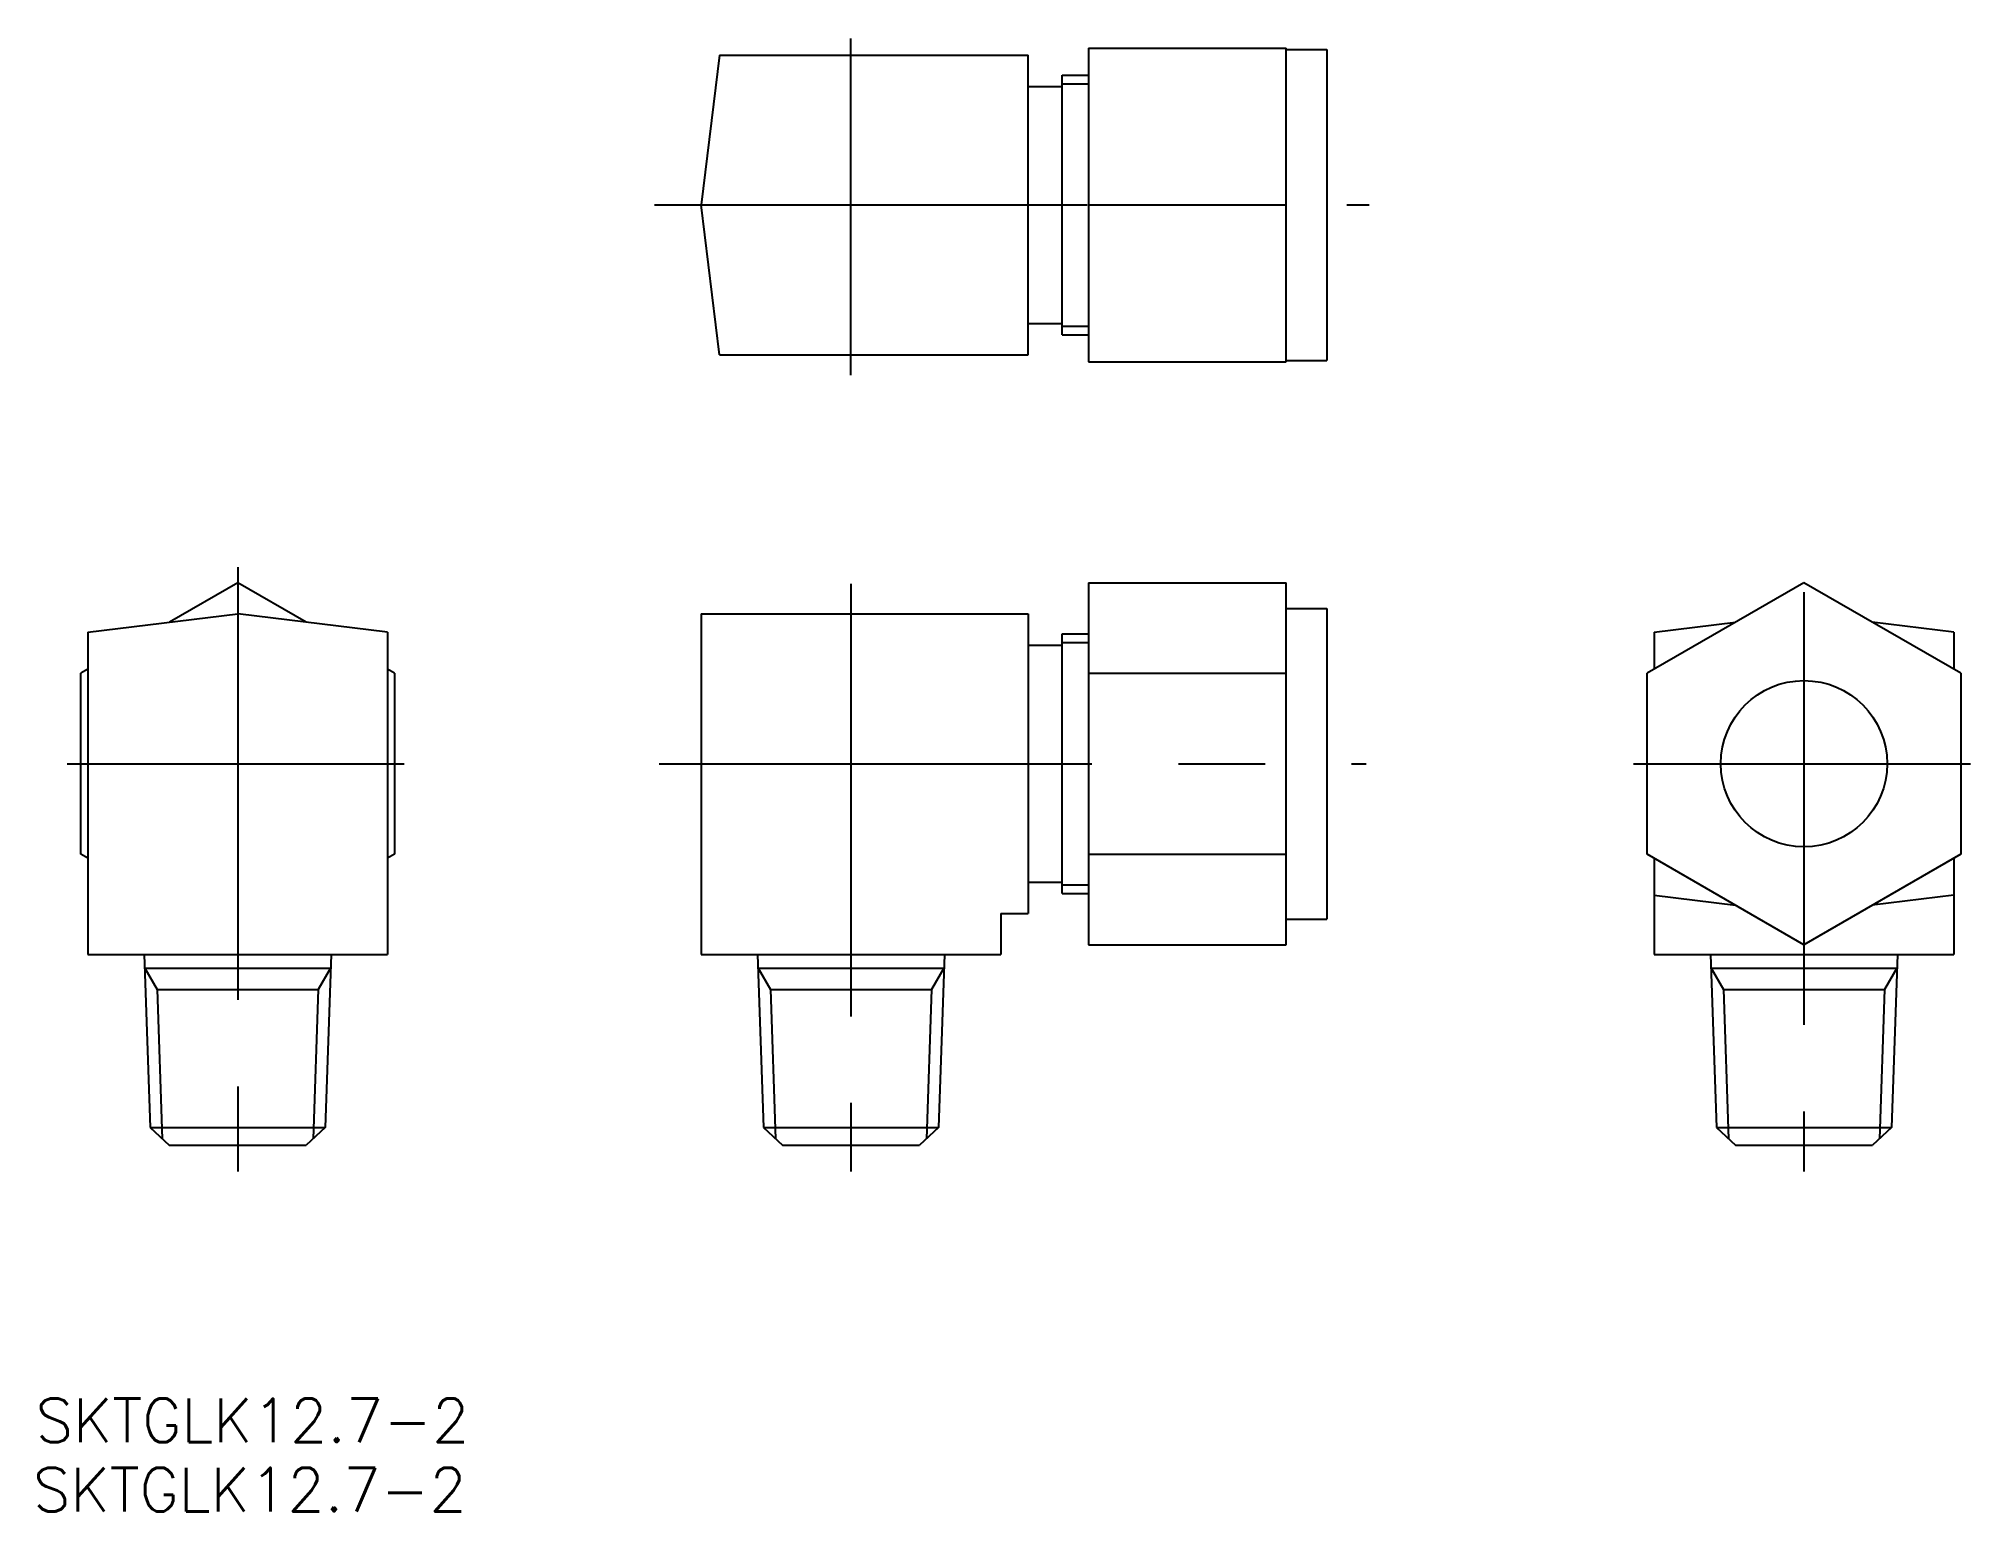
# Model space of a CAD drawing. Extents: x -60 to 82, y -33 to 75.
import ezdxf

# ---------------------------------------------------------------- set-up
doc = ezdxf.new("R2010")
doc.units = 0
doc.linetypes.add('CENTER', pattern=[50.8, 31.75, -6.35, 6.35, -6.35])
doc.layers.get('0').update_dxf_attribs({"linetype": 'CONTINUOUS'})
doc.layers.add('CENTER', color=1, linetype='CENTER')
doc.styles.get("Standard").update_dxf_attribs({"font": 'txt.shx', "bigfont": '@extfont2.shx'})

msp = doc.modelspace()

# ---------------------------------------------------------------- linework, layer by layer
at = {"color": 7, "linetype": 'CONTINUOUS'}
for p, q in [((-9.64937, 73.990002), (-11, 62.990002)), ((-9.64937, 73.990002), (13, 73.990002)), ((13, 51.990002), (13, 73.990002)), ((17.421799, 74.490005), (17.421799, 51.49)), ((17.421799, 74.490005), (31.921798, 74.490005)), ((31.921798, 51.49), (31.921798, 74.49)), ((31.921798, 74.390002), (34.921798, 74.390002)), ((34.921798, 74.390002), (34.921798, 51.590002)), ((15.5, 72.515002), (17.421799, 72.515002)), ((15.5, 53.465002), (15.5, 72.515002)), ((13, 71.690003), (15.5, 71.690003)), ((-9.64937, 51.990002), (-11, 62.990002)), ((17.421799, 62.99), (31.921798, 62.99)), ((13, 54.290002), (15.5, 54.290002)), ((15.5, 53.465002), (17.421799, 53.465002)), ((-9.64937, 51.990002), (13, 51.990002)), ((17.421799, 51.49), (31.921798, 51.49)), ((31.921798, 51.590002), (34.921798, 51.590002)), ((-45, 35.269056), (-50.0137, 32.374395)), ((-39.9863, 32.374395), (-45, 35.269056)), ((17.421799, 35.269055), (17.421799, 8.710945)), ((17.421799, 35.269055), (31.921798, 35.269055)), ((31.921798, 8.710945), (31.921798, 35.269055)), ((69.921798, 35.269056), (58.421798, 28.629528)), ((81.421798, 28.629528), (69.921798, 35.269056)), ((-56, 31.63937), (-45, 32.99)), ((-34, 31.63937), (-45, 32.99)), ((-11.000001, 32.990002), (13, 32.990002)), ((-11.000001, 32.990002), (-11.000001, 7.99)), ((13, 32.990002), (13, 10.989998)), ((31.921798, 33.39), (34.921798, 33.39)), ((34.921798, 33.39), (34.921798, 10.59)), ((-56, 31.63937), (-56, 7.99)), ((-34, 31.63937), (-34, 7.99)), ((15.5, 31.515), (17.421799, 31.515)), ((15.5, 12.465), (15.5, 31.515)), ((58.921798, 31.63937), (64.908098, 32.374395)), ((58.921798, 31.63937), (58.921798, 28.918203)), ((80.921798, 31.63937), (74.935498, 32.374395)), ((80.921798, 31.63937), (80.921798, 28.918203)), ((13, 30.69), (15.5, 30.69)), ((-56, 28.918203), (-56.5, 28.629528)), ((-56.5, 15.350472), (-56.5, 28.629528)), ((-33.5, 28.629528), (-34, 28.918203)), ((-33.5, 28.629528), (-33.5, 15.350472)), ((17.421799, 28.629527), (31.921798, 28.629527)), ((58.421798, 15.350472), (58.421798, 28.629528)), ((81.421798, 28.629528), (81.421798, 15.350472)), ((-56, 15.061797), (-56.5, 15.350472)), ((-33.5, 15.350472), (-34, 15.061797)), ((17.421799, 15.350473), (31.921798, 15.350473)), ((69.921798, 8.710944), (58.421798, 15.350472)), ((58.921798, 15.061797), (58.921798, 7.99)), ((81.421798, 15.350472), (69.921798, 8.710944)), ((80.921798, 15.061797), (80.921798, 7.99)), ((13, 13.29), (15.5, 13.29)), ((15.5, 12.465), (17.421799, 12.465)), ((58.921798, 12.34063), (64.908098, 11.605605)), ((80.921798, 12.34063), (74.935498, 11.605605)), ((11, 10.989998), (13, 10.989998)), ((11, 10.989998), (11, 7.99)), ((31.921798, 10.59), (34.921798, 10.59)), ((17.421799, 8.710945), (31.921798, 8.710945)), ((-56, 7.99), (-34, 7.99)), ((-51.857516, 7.990001), (-51.413995, -4.710792)), ((-38.142484, 7.990001), (-38.586005, -4.710792)), ((-11.000001, 7.99), (11, 7.99)), ((-6.857516, 7.990001), (-6.413995, -4.710792)), ((6.857516, 7.990001), (6.413995, -4.710792)), ((58.921798, 7.99), (80.921798, 7.99)), ((63.064281, 7.990001), (63.507803, -4.710792)), ((76.779314, 7.990001), (76.335793, -4.710792)), ((-51.822596, 6.99), (-38.177404, 6.99)), ((-51.822596, 6.99), (-50.911488, 5.411915)), ((-38.177404, 6.99), (-39.088512, 5.411915)), ((-6.822596, 6.99), (-5.911488, 5.411915)), ((-6.822596, 6.99), (6.822596, 6.99)), ((6.822596, 6.99), (5.911488, 5.411915)), ((63.099202, 6.99), (76.744393, 6.99)), ((63.099202, 6.99), (64.010309, 5.411915)), ((76.744394, 6.99), (75.833286, 5.411915)), ((-51.413995, -4.710791), (-50.020765, -6.009999)), ((-38.586005, -4.710791), (-39.979235, -6.009999)), ((-6.413995, -4.710791), (-5.020765, -6.009999)), ((6.413995, -4.710791), (5.020765, -6.009999)), ((63.507802, -4.710791), (64.901032, -6.009999)), ((76.335793, -4.710791), (74.942563, -6.009999)), ((-50.020764, -6.01), (-39.979235, -6.01)), ((-5.020764, -6.01), (5.020765, -6.01)), ((64.901033, -6.01), (74.942563, -6.01))]:
    msp.add_line(p, q, dxfattribs=at)
at = {"color": 3, "linetype": 'CONTINUOUS'}
for p, q in [((15.5, 71.880001), (17.421799, 71.880001)), ((15.5, 54.100002), (17.421799, 54.100002)), ((15.5, 30.88), (17.421799, 30.88)), ((15.5, 13.1), (17.421799, 13.1)), ((-50.911488, 5.411916), (-39.088512, 5.411916)), ((-50.911488, 5.411914), (-50.529182, -5.535893)), ((-39.088512, 5.411914), (-39.470818, -5.535893)), ((-5.911488, 5.411916), (5.911488, 5.411916)), ((-5.911488, 5.411914), (-5.529182, -5.535893)), ((5.911488, 5.411914), (5.529182, -5.535893)), ((64.01031, 5.411916), (75.833286, 5.411916)), ((64.01031, 5.411914), (64.392616, -5.535893)), ((75.833286, 5.411914), (75.45098, -5.535893)), ((-51.413995, -4.710792), (-38.586005, -4.710792)), ((-6.413995, -4.710792), (6.413995, -4.710792)), ((63.507803, -4.710792), (76.335793, -4.710792))]:
    msp.add_line(p, q, dxfattribs=at)
at = {"color": 7, "linetype": 'CONTINUOUS'}
msp.add_circle((69.921798, 21.99), 6.1, dxfattribs=at)
at = {"layer": 'CENTER', "color": 1, "linetype": 'CENTER'}
for p, q in [((0, 50.490313), (0, 75.196474)), ((-14.417155, 62.990002), (38.027907, 62.990002)), ((-45, 36.407155), (-45, -7.9271)), ((0, 35.197418), (0, -7.9271)), ((69.921798, 34.569876), (69.921798, -7.9271)), ((-57.499689, 21.99), (-32.793528, 21.99)), ((-14.068025, 21.99), (37.801591, 21.99)), ((57.422108, 21.99), (82.12827, 21.99))]:
    msp.add_line(p, q, dxfattribs=at)

# ---------------------------------------------------------------- texts
at = {"color": 7, "linetype": 'CONTINUOUS'}
for p in [(-59.819143, -27.790458), (-60.014649, -32.87143)]:
    msp.add_text('SKTGLK12.7-2', height=3.2, dxfattribs=at).set_placement(p)

doc.saveas('drawing.dxf')
